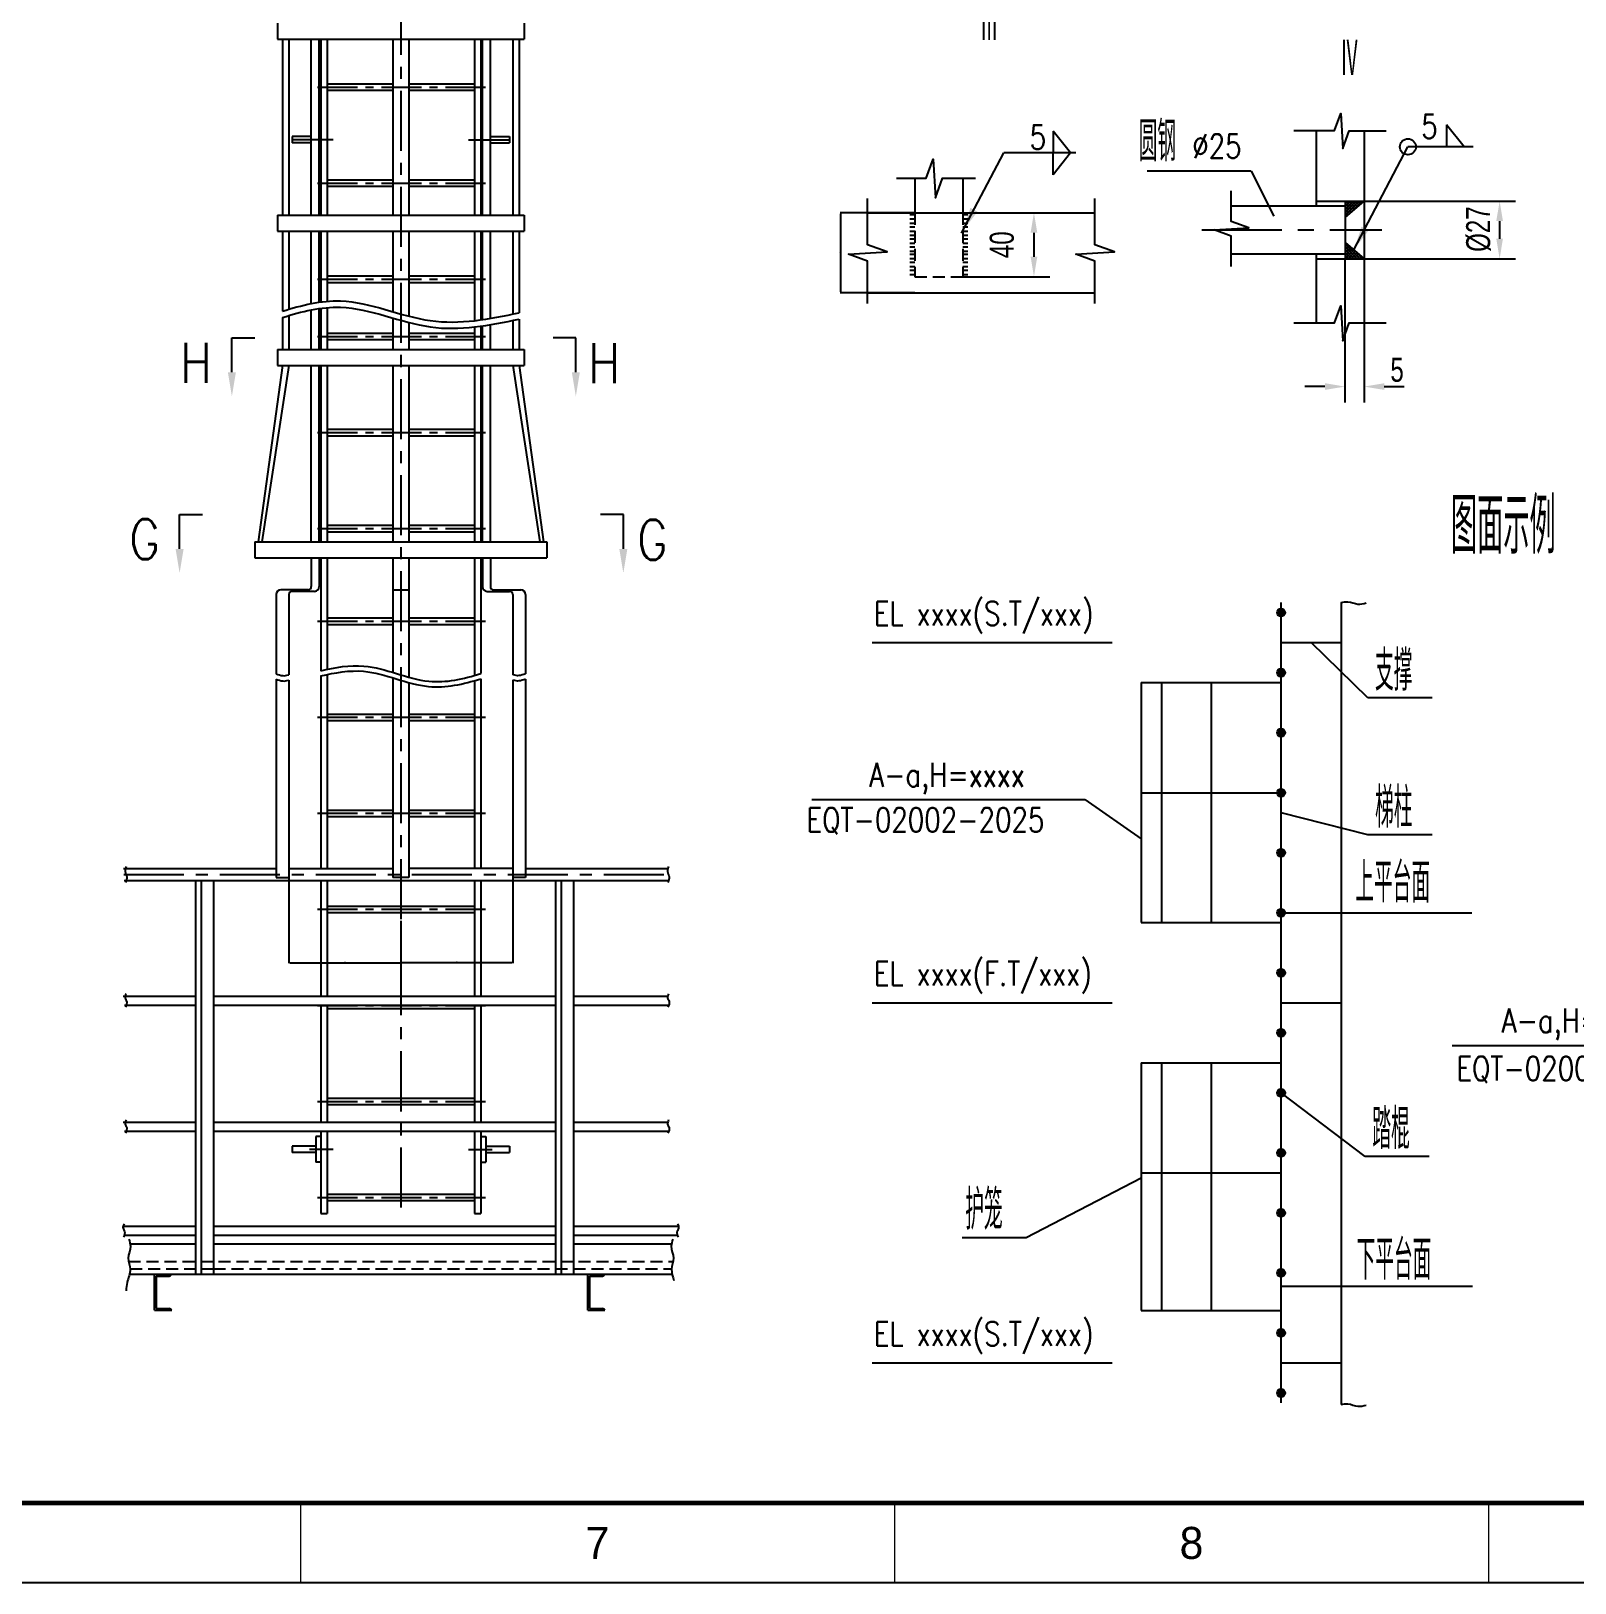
# Model space of a CAD drawing. Extents: x 148 to 221443, y -36682 to 6758.
# Drawn here: x 57411 to 61271, y -12115 to -8237 of the extents above; entities that cross this region are included whole.
import ezdxf
from ezdxf.enums import TextEntityAlignment as Align

# ---------------------------------------------------------------- set-up
doc = ezdxf.new("R2010")
doc.units = 0
doc.header["$LTSCALE"] = 10
doc.header["$MEASUREMENT"] = 0
doc.linetypes.add('CENTERX2', pattern=[4, 2.5, -0.5, 0.5, -0.5])
doc.linetypes.add('HIDDENX2', pattern=[0.75, 0.5, -0.25])
for name, color, linetype in [('2', 4, 'Continuous'), ('CENTER', 1, 'CENTERX2'), ('DIM', 4, 'Continuous'), ('HIDDEN', 7, 'HIDDENX2'), ('MAIN', 6, 'Continuous'), ('RED', 7, 'Continuous'), ('WHITE', 7, 'Continuous'), ('图框', 7, 'Continuous')]:
    doc.layers.add(name, color=color, linetype=linetype)
doc.layers.add('2（细实线）', color=3, linetype='Continuous', lineweight=20)
doc.layers.add('图框层', color=7, linetype='Continuous', lineweight=15)
doc.styles.add('HZ', font='ROMS.SHX', dxfattribs={"width": 0.75, "bigfont": 'GBCBIG.SHX'})
doc.styles.get("Standard").update_dxf_attribs({"font": 'wison_e.shx', "width": 0.75, "bigfont": 'wison_c.shx'})
doc.styles.add('XW', font='ROMANS.shx', dxfattribs={"width": 0.85})
doc.dimstyles.new('DIM1', dxfattribs={"dimscale": 20, "dimtxt": 3, "dimasz": 2.5, "dimexe": 2, "dimexo": 0, "dimgap": 1, "dimtad": 0, "dimdec": 0, "dimzin": 0, "dimdsep": 46, "dimtxsty": 'Standard', "dimcen": 2, "dimclrd": 3, "dimclre": 3, "dimclrt": 3, "dimadec": 0, "dimazin": 0, "dimtfac": 0.666667, "dimtdec": 0, "dimtofl": 0, "dimtmove": 2, "dimatfit": 1, "dimfxl": 2, "dimtvp": 1.333333, "dimtolj": 1, "dimtzin": 0, "dimarcsym": 0})
doc.dimstyles.new('ISO-25', dxfattribs={"dimtxt": 2.5, "dimasz": 2.5, "dimexe": 1.25, "dimexo": 0.625, "dimtad": 1, "dimtxsty": 'Standard', "dimcen": 2.5, "dimadec": 0, "dimazin": 0, "dimtfac": 1, "dimtmove": 0, "dimatfit": 3, "dimfxl": 1, "dimarcsym": 0})

# ---------------------------------------------------------------- blocks, each defined once
blk = doc.blocks.new('*D240')
at = {"layer": 'Defpoints', "color": 0}
for p in [(58056.1, -10351.5), (58335.8, -10459.7), (58335.8, -10564.7)]:
    blk.add_point(p, dxfattribs=at)
at = {"layer": 'WHITE', "color": 0, "linetype": 'Continuous', "lineweight": -2}
for p, q in [((58056.1, -10352.1), (58056.1, -10566)), ((58335.8, -10460.3), (58335.8, -10566)), ((58058.6, -10564.7), (58333.3, -10564.7))]:
    blk.add_line(p, q, dxfattribs=at)
at = {"layer": 'WHITE', "color": 0}
for points in [[(58058.6, -10564.3), (58058.6, -10565.1), (58056.1, -10564.7)], [(58333.3, -10565.1), (58333.3, -10564.3), (58335.8, -10564.7)]]:
    blk.add_solid(points, dxfattribs=at)
at = {"layer": 'WHITE', "color": 0, "insert": (58195.9, -10562.8), "char_height": 2.5, "attachment_point": 5}
blk.add_mtext('350', dxfattribs=at)
blk = doc.blocks.new('*D241')
at = {"layer": 'Defpoints', "color": 0}
for p in [(58615.5, -10351.5), (58335.8, -10459.7), (58335.8, -10564.7)]:
    blk.add_point(p, dxfattribs=at)
at = {"layer": 'WHITE', "color": 0, "linetype": 'Continuous', "lineweight": -2}
for p, q in [((58615.5, -10352.1), (58615.5, -10566)), ((58335.8, -10460.3), (58335.8, -10566)), ((58613, -10564.7), (58338.3, -10564.7))]:
    blk.add_line(p, q, dxfattribs=at)
at = {"layer": 'WHITE', "color": 0}
for points in [[(58338.3, -10564.3), (58338.3, -10565.1), (58335.8, -10564.7)], [(58613, -10565.1), (58613, -10564.3), (58615.5, -10564.7)]]:
    blk.add_solid(points, dxfattribs=at)
at = {"layer": 'WHITE', "color": 0, "insert": (58475.6, -10562.8), "char_height": 2.5, "attachment_point": 5}
blk.add_mtext('350', dxfattribs=at)
blk = doc.blocks.new('*D318')
at = {"layer": 'Defpoints', "color": 0}
for p in [(60744.4, -8661.5), (60744.4, -8805.5), (61082.7, -8805.5)]:
    blk.add_point(p, dxfattribs=at)
at = {"layer": 'DIM', "color": 3, "lineweight": -2}
for p, q in [((60744.4, -8661.5), (61122.7, -8661.5)), ((61082.7, -8711.5), (61082.7, -8755.5)), ((60744.4, -8805.5), (61122.7, -8805.5))]:
    blk.add_line(p, q, dxfattribs=at)
at = {"layer": 'DIM', "color": 3}
for points in [[(61091, -8711.5), (61074.3, -8711.5), (61082.7, -8661.5)], [(61074.3, -8755.5), (61091, -8755.5), (61082.7, -8805.5)]]:
    blk.add_solid(points, dxfattribs=at)
at = {"layer": 'DIM', "color": 3, "insert": (61030.1, -8731.5), "char_height": 60, "attachment_point": 5, "rotation": 90}
blk.add_mtext('\\A1;%%C27', dxfattribs=at)
blk = doc.blocks.new('*D319')
at = {"layer": 'Defpoints', "color": 0}
for p in [(59741.1, -8690.5), (59741.1, -8850.5), (59918.5, -8850.5)]:
    blk.add_point(p, dxfattribs=at)
at = {"layer": 'DIM', "color": 3, "lineweight": -2}
for p, q in [((59741.1, -8690.5), (59958.5, -8690.5)), ((59918.5, -8740.5), (59918.5, -8800.5)), ((59741.1, -8850.5), (59958.5, -8850.5))]:
    blk.add_line(p, q, dxfattribs=at)
at = {"layer": 'DIM', "color": 3}
for points in [[(59926.9, -8740.5), (59910.2, -8740.5), (59918.5, -8690.5)], [(59910.2, -8800.5), (59926.9, -8800.5), (59918.5, -8850.5)]]:
    blk.add_solid(points, dxfattribs=at)
at = {"layer": 'DIM', "color": 3, "insert": (59838.5, -8770.5), "char_height": 60, "attachment_point": 5, "rotation": 90}
blk.add_mtext('\\A1;40', dxfattribs=at)
blk = doc.blocks.new('*D320')
at = {"layer": 'Defpoints', "color": 0}
for p in [(60696.1, -8805.5), (60744.4, -8805.5), (60744.4, -9125)]:
    blk.add_point(p, dxfattribs=at)
at = {"layer": 'DIM', "color": 3, "lineweight": -2}
for p, q in [((60696.1, -8805.5), (60696.1, -9165)), ((60744.4, -8805.5), (60744.4, -9165)), ((60646.1, -9125), (60596.1, -9125)), ((60794.4, -9125), (60844.4, -9125))]:
    blk.add_line(p, q, dxfattribs=at)
at = {"layer": 'DIM', "color": 3}
for points in [[(60646.1, -9133.3), (60646.1, -9116.6), (60696.1, -9125)], [(60794.4, -9116.6), (60794.4, -9133.3), (60744.4, -9125)]]:
    blk.add_solid(points, dxfattribs=at)
at = {"layer": 'DIM', "color": 3, "insert": (60826.3, -9083.4), "char_height": 60, "attachment_point": 5}
blk.add_mtext('\\A1;5', dxfattribs=at)
blk = doc.blocks.new('*D325')
at = {"layer": 'Defpoints', "color": 0}
for p in [(59621.1, -8690.5), (59435, -8890.5), (59621.1, -8890.5)]:
    blk.add_point(p, dxfattribs=at)
at = {"layer": 'WHITE', "color": 0, "linetype": 'Continuous', "lineweight": -2}
for p, q in [((59620.5, -8690.5), (59433.7, -8690.5)), ((59435, -8693), (59435, -8888)), ((59620.5, -8890.5), (59433.7, -8890.5))]:
    blk.add_line(p, q, dxfattribs=at)
at = {"layer": 'WHITE', "color": 0}
for points in [[(59435.4, -8693), (59434.5, -8693), (59435, -8690.5)], [(59434.5, -8888), (59435.4, -8888), (59435, -8890.5)]]:
    blk.add_solid(points, dxfattribs=at)
at = {"layer": 'WHITE', "color": 0, "insert": (59433.1, -8790.5), "char_height": 2.5, "attachment_point": 5, "rotation": 90}
blk.add_mtext('50', dxfattribs=at)
blk = doc.blocks.new('1.5a2')
at = {"layer": '图框层', "ltscale": 10}
for p, q in [((16981.88, 9726.58), (16125.88, 9726.58)), ((16546.38, 9726.58), (16546.38, 9716.58)), ((16620.63, 9726.58), (16620.63, 9716.58)), ((16694.88, 9726.58), (16694.88, 9716.58)), ((16991.88, 9716.58), (16100.88, 9716.58))]:
    blk.add_line(p, q, dxfattribs=at)
at = {"style": 'HZ'}
for s, p in [('7', (16583.5, 9721.58)), ('8', (16657.75, 9721.58))]:
    blk.add_text(s, height=4, dxfattribs=at).set_placement(p, align=Align.MIDDLE)

msp = doc.modelspace()

# ---------------------------------------------------------------- hatches: boundary and pattern name
h = msp.add_hatch(color=3)
h.paths.add_polyline_path([(60536.2785, -9679.8072, 0.414213562), (60526.2785, -9689.8072, 0.414213562), (60536.2785, -9699.8072)])
h.paths.add_polyline_path([(60536.2785, -9679.8072), (60536.2785, -9699.8072, 0.414213562), (60546.2785, -9689.8072, 0.414213562)])
h = msp.add_hatch(color=3)
h.paths.add_polyline_path([(60536.2785, -9829.8072, 0.414213562), (60526.2785, -9839.8072, 0.414213562), (60536.2785, -9849.8072)])
h.paths.add_polyline_path([(60536.2785, -9829.8072), (60536.2785, -9849.8072, 0.414213562), (60546.2785, -9839.8072, 0.414213562)])
h = msp.add_hatch(color=3)
h.paths.add_polyline_path([(60536.2785, -9979.8072, 0.414213562), (60526.2785, -9989.8072, 0.414213562), (60536.2785, -9999.8072)])
h.paths.add_polyline_path([(60536.2785, -9979.8072), (60536.2785, -9999.8072, 0.414213562), (60546.2785, -9989.8072, 0.414213562)])
h = msp.add_hatch(color=3)
h.paths.add_polyline_path([(60536.2785, -10129.8072, 0.414213562), (60526.2785, -10139.8072, 0.414213562), (60536.2785, -10149.8072)])
h.paths.add_polyline_path([(60536.2785, -10129.8072), (60536.2785, -10149.8072, 0.414213562), (60546.2785, -10139.8072, 0.414213562)])
h = msp.add_hatch(color=3)
h.paths.add_polyline_path([(60536.2785, -10279.8072, 0.414213562), (60526.2785, -10289.8072, 0.414213562), (60536.2785, -10299.8072)])
h.paths.add_polyline_path([(60536.2785, -10279.8072), (60536.2785, -10299.8072, 0.414213562), (60546.2785, -10289.8072, 0.414213562)])
h = msp.add_hatch(color=3)
h.paths.add_polyline_path([(60536.2785, -10429.8072, 0.414213562), (60526.2785, -10439.8072, 0.414213562), (60536.2785, -10449.8072)])
h.paths.add_polyline_path([(60536.2785, -10429.8072), (60536.2785, -10449.8072, 0.414213562), (60546.2785, -10439.8072, 0.414213562)])
h = msp.add_hatch(color=3)
h.paths.add_polyline_path([(60536.2785, -10579.8072, 0.414213562), (60526.2785, -10589.8072, 0.414213562), (60536.2785, -10599.8072)])
h.paths.add_polyline_path([(60536.2785, -10579.8072), (60536.2785, -10599.8072, 0.414213562), (60546.2785, -10589.8072, 0.414213562)])
h = msp.add_hatch(color=3)
h.paths.add_polyline_path([(60536.2785, -10729.8072, 0.414213562), (60526.2785, -10739.8072, 0.414213562), (60536.2785, -10749.8072)])
h.paths.add_polyline_path([(60536.2785, -10729.8072), (60536.2785, -10749.8072, 0.414213562), (60546.2785, -10739.8072, 0.414213562)])
h = msp.add_hatch(color=3)
h.paths.add_polyline_path([(60536.2785, -10879.8072, 0.414213562), (60526.2785, -10889.8072, 0.414213562), (60536.2785, -10899.8072)])
h.paths.add_polyline_path([(60536.2785, -10879.8072), (60536.2785, -10899.8072, 0.414213562), (60546.2785, -10889.8072, 0.414213562)])
h = msp.add_hatch(color=3)
h.paths.add_polyline_path([(60536.2785, -11029.8072, 0.414213562), (60526.2785, -11039.8072, 0.414213562), (60536.2785, -11049.8072)])
h.paths.add_polyline_path([(60536.2785, -11029.8072), (60536.2785, -11049.8072, 0.414213562), (60546.2785, -11039.8072, 0.414213562)])
h = msp.add_hatch(color=3)
h.paths.add_polyline_path([(60536.2785, -11179.8072, 0.414213562), (60526.2785, -11189.8072, 0.414213562), (60536.2785, -11199.8072)])
h.paths.add_polyline_path([(60536.2785, -11179.8072), (60536.2785, -11199.8072, 0.414213562), (60546.2785, -11189.8072, 0.414213562)])
h = msp.add_hatch(color=3)
h.paths.add_polyline_path([(60536.2785, -11329.8072, 0.414213562), (60526.2785, -11339.8072, 0.414213562), (60536.2785, -11349.8072)])
h.paths.add_polyline_path([(60536.2785, -11329.8072), (60536.2785, -11349.8072, 0.414213562), (60546.2785, -11339.8072, 0.414213562)])
h = msp.add_hatch(color=3)
h.paths.add_polyline_path([(60536.2785, -11479.8072, 0.414213562), (60526.2785, -11489.8072, 0.414213562), (60536.2785, -11499.8072)])
h.paths.add_polyline_path([(60536.2785, -11479.8072), (60536.2785, -11499.8072, 0.414213562), (60546.2785, -11489.8072, 0.414213562)])
h = msp.add_hatch(color=3)
h.paths.add_polyline_path([(60536.2785, -11629.8072, 0.414213562), (60526.2785, -11639.8072, 0.414213562), (60536.2785, -11649.8072)])
h.paths.add_polyline_path([(60536.2785, -11629.8072), (60536.2785, -11649.8072, 0.414213562), (60546.2785, -11639.8072, 0.414213562)])

# ---------------------------------------------------------------- linework, layer by layer
at = {"linetype": 'Continuous'}
for p, q in [((60010.1067, -8541.1708), (59966.372, -8486.5563)), ((59966.372, -8486.5563), (59966.372, -8541.1708)), ((60993.7304, -8525.8731), (60949.9956, -8471.2587)), ((60949.9956, -8471.2587), (60949.9956, -8525.8731)), ((60993.7304, -8525.8731), (60949.9956, -8525.8731)), ((60010.1067, -8541.1708), (59966.372, -8595.7852)), ((59966.372, -8595.7852), (59966.372, -8541.1708))]:
    msp.add_line(p, q, dxfattribs=at)
at = {"color": 3}
for p, q in [((60718.3772, -8783.3109), (60853.5262, -8525.8731)), ((61016.4015, -8525.8731), (60853.5262, -8525.8731)), ((59737.7705, -8741.5628), (59842.9718, -8541.1708)), ((60023.0252, -8541.1708), (59842.9718, -8541.1708)), ((60461.5701, -8586.2868), (60201.3021, -8586.2868)), ((60461.5701, -8586.2868), (60518.3594, -8699.0869)), ((60696.4315, -8702.2992), (60744.4315, -8661.4719)), ((60696.4315, -8667.6732), (60702.6329, -8661.4719)), ((60696.4315, -8674.9463), (60709.906, -8661.4719)), ((60696.4315, -8682.2194), (60717.1791, -8661.4719)), ((60696.4315, -8689.4925), (60724.4522, -8661.4719)), ((60696.4315, -8696.7656), (60731.7253, -8661.4719)), ((60715.5957, -8685.9988), (60696.4315, -8666.8346)), ((60711.6655, -8689.3417), (60696.4315, -8674.1077)), ((60707.7353, -8692.6846), (60696.4315, -8681.3808)), ((60719.5259, -8682.6559), (60698.3419, -8661.4719)), ((60723.4561, -8679.313), (60705.615, -8661.4719)), ((60708.0725, -8692.3978), (60738.9984, -8661.4719)), ((60727.3863, -8675.9701), (60712.8881, -8661.4719)), ((60731.3165, -8672.6272), (60720.1612, -8661.4719)), ((60735.2467, -8669.2843), (60727.4343, -8661.4719)), ((60739.1769, -8665.9414), (60734.7074, -8661.4719)), ((60743.1071, -8662.5985), (60741.9805, -8661.4719)), ((60703.8051, -8696.0275), (60696.4315, -8688.6539)), ((60699.8749, -8699.3704), (60696.4315, -8695.927)), ((60696.4315, -8764.6446), (60744.4315, -8805.4719)), ((60696.4315, -8768.891), (60698.7262, -8766.5964)), ((60733.851, -8805.4719), (60696.4315, -8768.0524)), ((60696.4315, -8776.1641), (60702.6564, -8769.9393)), ((60696.4315, -8783.4372), (60706.5866, -8773.2822)), ((60726.5779, -8805.4719), (60696.4315, -8775.3255)), ((60696.4315, -8790.7103), (60710.5168, -8776.6251)), ((60696.4315, -8797.9834), (60714.447, -8779.968)), ((60719.3048, -8805.4719), (60696.4315, -8782.5986)), ((60696.4315, -8805.2565), (60718.3772, -8783.3109)), ((60712.0317, -8805.4719), (60696.4315, -8789.8717)), ((60704.7586, -8805.4719), (60696.4315, -8797.1448)), ((60703.4893, -8805.4719), (60722.3074, -8786.6538)), ((60710.7624, -8805.4719), (60726.2376, -8789.9967)), ((60718.0355, -8805.4719), (60730.1678, -8793.3396)), ((60741.1241, -8805.4719), (60722.298, -8786.6458)), ((60725.3086, -8805.4719), (60734.098, -8796.6825)), ((60732.5817, -8805.4719), (60738.0282, -8800.0254)), ((60697.4855, -8805.4719), (60696.4315, -8804.4179)), ((60739.8548, -8805.4719), (60741.9584, -8803.3683)), ((57913.4063, -9089.3758), (57913.4063, -9003.5215)), ((58773.3497, -9089.3758), (58773.3497, -9003.5215)), ((57782.7593, -9530.4862), (57782.7593, -9444.6319)), ((58892.0331, -9530.4862), (58892.0331, -9444.6319)), ((60686.2785, -9664.5304), (60686.2785, -11668.8759)), ((59513.9153, -9764.8072), (60113.7171, -9764.8072)), ((60753.2049, -9903.0799), (60611.2785, -9764.8072)), ((60913.6993, -9903.0799), (60753.2049, -9903.0799)), ((59363.1978, -10157.1391), (60045.7444, -10157.1391)), ((60045.7444, -10157.1391), (60186.2785, -10254.7451)), ((60753.2049, -10245.3774), (60536.2785, -10189.9141)), ((60913.6993, -10245.3774), (60753.2049, -10245.3774)), ((60536.2785, -10439.8072), (61013.3771, -10439.8072)), ((59513.9153, -10664.8072), (60113.7171, -10664.8072)), ((60964.0453, -10771.2873), (61646.5918, -10771.2873)), ((60746.4433, -11048.4787), (60536.2785, -10889.8072)), ((60906.9377, -11048.4787), (60746.4433, -11048.4787)), ((59899.348, -11251.2756), (60186.2785, -11102.3072)), ((59738.9543, -11251.2756), (59899.348, -11251.2756)), ((60536.2785, -11372.4803), (61014.7091, -11372.4803)), ((59513.9153, -11564.8072), (60113.7171, -11564.8072))]:
    msp.add_line(p, q, dxfattribs=at)
at = {"color": 7}
for p, q in [((57913.4063, -9003.5215), (57970.5307, -9003.5215)), ((58773.3497, -9003.5215), (58716.2253, -9003.5215)), ((57782.7593, -9444.6319), (57839.8837, -9444.6319)), ((58892.0331, -9444.6319), (58834.9087, -9444.6319))]:
    msp.add_line(p, q, dxfattribs=at)
at = {"const_width": 12}
msp.add_lwpolyline([(66794.7995, -11914.5096), (66794.7995, -3914.5096), (49674.7995, -3914.5096), (49674.7995, -11914.5096), (66794.7995, -11914.5096)], dxfattribs=at)
at = {"color": 3}
for centre, radius in [((60853.5262, -8525.8731), 20), ((60536.2785, -9689.8072), 10), ((60536.2785, -9839.8072), 10), ((60536.2785, -9989.8072), 10), ((60536.2785, -10139.8072), 10), ((60536.2785, -10289.8072), 10), ((60536.2785, -10439.8072), 10), ((60536.2785, -10589.8072), 10), ((60536.2785, -10739.8072), 10), ((60536.2785, -10889.8072), 10), ((60536.2785, -11039.8072), 10), ((60536.2785, -11189.8072), 10), ((60536.2785, -11339.8072), 10), ((60536.2785, -11489.8072), 10), ((60536.2785, -11639.8072), 10)]:
    msp.add_circle(centre, radius, dxfattribs=at)
for points, knots in [([(58039.7814, -8936.4539), (58088.2722, -8921.6747), (58211.9297, -8890.2567), (58406.3933, -8984.4133), (58557.2662, -8956.8575), (58631.7814, -8940.4794)], [39.971434106, 39.971434106, 39.971434106, 39.971434106, 225.090956529, 512.442106778, 791.959917425, 791.959917425, 791.959917425, 791.959917425]), ([(58039.7814, -8952.1874), (58088.2722, -8937.4083), (58211.9297, -8905.9902), (58406.3933, -9000.1468), (58557.2662, -8972.5911), (58631.7814, -8956.213)], [39.971434106, 39.971434106, 39.971434106, 39.971434106, 225.090956529, 512.442106778, 791.959917425, 791.959917425, 791.959917425, 791.959917425]), ([(60686.2785, -9664.5304), (60691.9214, -9663.1926), (60706.1543, -9660.6164), (60726.6793, -9671.1976), (60741.9765, -9667.7526), (60748.7785, -9665.6176)], [36.115468509, 36.115468509, 36.115468509, 36.115468509, 172.312967195, 380.408574628, 546.43088734, 546.43088734, 546.43088734, 546.43088734]), ([(58024.1023, -9843.12), (58029.7931, -9844.1596), (58039.2025, -9848.5143), (58048.7389, -9847.1785), (58056.1023, -9845.2701)], [198.537342306, 198.537342306, 198.537342306, 198.537342306, 380.408574628, 502.801033714, 502.801033714, 502.801033714, 502.801033714]), ([(58135.7814, -9835.1633), (58171.8964, -9826.6016), (58262.9867, -9810.1137), (58394.347, -9877.8336), (58492.2489, -9855.7856), (58535.7814, -9842.1217)], [36.115468509, 36.115468509, 36.115468509, 36.115468509, 172.312967195, 380.408574628, 546.43088734, 546.43088734, 546.43088734, 546.43088734]), ([(58135.7814, -9848.1265), (58171.6519, -9839.6502), (58262.4928, -9823.3716), (58393.8558, -9891.0928), (58492.0046, -9868.8118), (58535.7814, -9855.0282)], [37.033337762, 37.033337762, 37.033337762, 37.033337762, 172.312967195, 380.408574628, 547.359083012, 547.359083012, 547.359083012, 547.359083012]), ([(58647.4606, -9843.12), (58641.7698, -9844.1596), (58632.3604, -9848.5143), (58622.8239, -9847.1785), (58615.4606, -9845.2701)], [198.537342306, 198.537342306, 198.537342306, 198.537342306, 380.408574628, 502.801033714, 502.801033714, 502.801033714, 502.801033714]), ([(58024.1023, -9856.4648), (58029.7619, -9857.5154), (58039.1716, -9861.8519), (58048.7083, -9860.498), (58056.1023, -9858.5751)], [199.511884579, 199.511884579, 199.511884579, 199.511884579, 380.408574628, 503.771456734, 503.771456734, 503.771456734, 503.771456734]), ([(58647.4606, -9856.4648), (58641.801, -9857.5154), (58632.3913, -9861.8519), (58622.8546, -9860.498), (58615.4606, -9858.5751)], [199.511884579, 199.511884579, 199.511884579, 199.511884579, 380.408574628, 503.771456734, 503.771456734, 503.771456734, 503.771456734]), ([(60686.2785, -11668.8759), (60691.9214, -11667.5381), (60706.1543, -11664.9619), (60726.6793, -11675.5431), (60741.9765, -11672.0981), (60748.7785, -11669.9631)], [36.115468509, 36.115468509, 36.115468509, 36.115468509, 172.312967195, 380.408574628, 546.43088734, 546.43088734, 546.43088734, 546.43088734])]:
    msp.add_open_spline(points, degree=3, knots=knots, dxfattribs=at)
for points in [[(57649.138, -10323.8591), (57646.4798, -10336.3092), (57650.4672, -10350.231), (57647.4766, -10364.5094)], [(59005.1869, -10323.8591), (59002.5286, -10336.3092), (59006.516, -10350.231), (59003.5254, -10364.5094)], [(57649.138, -10642.4789), (57646.4798, -10653.1047), (57650.4672, -10661.406), (57647.4766, -10675.6844)], [(59005.1869, -10642.4789), (59002.5286, -10653.1047), (59006.516, -10661.406), (59003.5254, -10675.6844)], [(57649.138, -10957.4789), (57646.4798, -10968.1047), (57650.4672, -10976.406), (57647.4766, -10990.6844)], [(59005.1869, -10957.4789), (59002.5286, -10968.1047), (59006.516, -10976.406), (59003.5254, -10990.6844)], [(57644.0464, -11217.4183), (57641.3882, -11228.0441), (57645.3755, -11236.3454), (57642.385, -11250.6238)], [(59027.5165, -11217.4183), (59030.1747, -11228.0441), (59026.1873, -11236.3454), (59029.1779, -11250.6238)]]:
    msp.add_spline(points, degree=3)
for points, knots in [([(57655.8374, -11255.5582), (57657.6384, -11261.3359), (57663.1396, -11276.9099), (57649.6349, -11302.0076), (57663.5446, -11332.4522), (57651.3282, -11359.2026), (57649.2028, -11377.266), (57649.0426, -11384.1877)], [40.419893675, 40.419893675, 40.419893675, 40.419893675, 60.228765751, 94.17342106, 125.000152447, 162.757152369, 186.041500249, 186.041500249, 186.041500249, 186.041500249]), ([(59015.7255, -11255.5582), (59013.9244, -11261.3359), (59008.4232, -11276.9099), (59021.928, -11302.0076), (59008.6986, -11330.9631), (59015.9031, -11349.4999), (59018.6767, -11359.1078)], [40.419893675, 40.419893675, 40.419893675, 40.419893675, 60.228765751, 94.17342106, 125.000152447, 157.742184787, 157.742184787, 157.742184787, 157.742184787])]:
    msp.add_open_spline(points, degree=3, knots=knots)
for points in [[(59777.2959, -8687.7868), (59759.5878, -8678.4905), (59740.5527, -8736.263)], [(60755.1204, -8734.8347), (60737.4122, -8725.5383), (60718.3772, -8783.3109)], [(57923.4063, -9089.3758), (57903.4063, -9089.3758), (57913.4063, -9149.3758)], [(58763.3497, -9089.3758), (58783.3497, -9089.3758), (58773.3497, -9149.3758)], [(57792.7593, -9530.4862), (57772.7593, -9530.4862), (57782.7593, -9590.4862)], [(58882.0331, -9530.4862), (58902.0331, -9530.4862), (58892.0331, -9590.4862)]]:
    msp.add_solid(points, dxfattribs=at)
at = {"layer": 'CENTER', "ltscale": 6}
for p, q in [((58335.7814, -4306.0635), (58335.7814, -11198.6973)), ((57643.6829, -10344.2147), (59004.8233, -10344.2147))]:
    msp.add_line(p, q, dxfattribs=at)
at = {"layer": 'CENTER', "ltscale": 4}
for p, q in [((58127.6189, -8376.3892), (58548.3784, -8376.3892)), ((58166.3134, -8508.1648), (58058.7629, -8508.1759)), ((58505.2495, -8508.1648), (58612.8859, -8508.1648)), ((58127.6189, -8616.3892), (58548.3784, -8616.3892)), ((58127.6189, -8856.3892), (58548.3784, -8856.3892)), ((58127.6189, -8999.6528), (58548.3784, -8999.6528)), ((58127.6189, -9239.6528), (58548.3784, -9239.6528)), ((58127.6189, -9479.6528), (58548.3784, -9479.6528)), ((58127.6189, -9711.188), (58548.3784, -9711.188)), ((58127.6189, -9951.188), (58548.3784, -9951.188)), ((58127.6189, -10191.188), (58548.3784, -10191.188)), ((58127.6189, -10431.188), (58548.3784, -10431.188)), ((58127.6189, -10671.188), (58548.3784, -10671.188)), ((58127.6189, -10911.188), (58548.3784, -10911.188)), ((58166.3134, -11031.1863), (58107.4684, -11031.1863)), ((58505.2495, -11031.1863), (58564.0944, -11031.1863)), ((58127.6189, -11151.188), (58548.3784, -11151.188))]:
    msp.add_line(p, q, dxfattribs=at)
at = {"layer": 'CENTER', "ltscale": 8}
msp.add_line((60337.9203, -8733.4719), (60787.9548, -8733.4719), dxfattribs=at)
at = {"layer": 'DIM'}
for p, q in [((59608.0838, -8716.4393), (59621.1119, -8716.4393)), ((59608.643, -8695.1994), (59621.1119, -8695.1994)), ((59608.643, -8705.8193), (59621.1119, -8705.8193)), ((59740.5527, -8716.4393), (59753.5808, -8716.4393)), ((59741.1119, -8695.1994), (59753.5808, -8695.1994)), ((59741.1119, -8705.8193), (59753.5808, -8705.8193)), ((59608.0838, -8736.263), (59621.1119, -8736.263)), ((59608.0838, -8746.8829), (59621.1119, -8746.8829)), ((59608.643, -8725.6431), (59621.1119, -8725.6431)), ((59608.643, -8756.0868), (59621.1119, -8756.0868)), ((59740.5527, -8736.263), (59753.5808, -8736.263)), ((59740.5527, -8746.8829), (59753.5808, -8746.8829)), ((59741.1119, -8725.6431), (59753.5808, -8725.6431)), ((59741.1119, -8756.0868), (59753.5808, -8756.0868)), ((59608.0838, -8766.7067), (59621.1119, -8766.7067)), ((59608.0838, -8786.5305), (59621.1119, -8786.5305)), ((59608.0838, -8794.4037), (59621.1119, -8794.4037)), ((59608.643, -8775.9105), (59621.1119, -8775.9105)), ((59740.5527, -8766.7067), (59753.5808, -8766.7067)), ((59740.5527, -8786.5305), (59753.5808, -8786.5305)), ((59740.5527, -8794.4037), (59753.5808, -8794.4037)), ((59741.1119, -8775.9105), (59753.5808, -8775.9105)), ((59608.0838, -8814.2274), (59621.1119, -8814.2274)), ((59608.0838, -8834.0512), (59621.1119, -8834.0512)), ((59608.643, -8805.0236), (59621.1119, -8805.0236)), ((59608.643, -8824.8474), (59621.1119, -8824.8474)), ((59740.5527, -8814.2274), (59753.5808, -8814.2274)), ((59740.5527, -8834.0512), (59753.5808, -8834.0512)), ((59741.1119, -8805.0236), (59753.5808, -8805.0236)), ((59741.1119, -8824.8474), (59753.5808, -8824.8474)), ((59608.0838, -8844.6711), (59621.1119, -8844.6711)), ((59740.5527, -8844.6711), (59753.5808, -8844.6711))]:
    msp.add_line(p, q, dxfattribs=at)
at = {"layer": 'DIM', "color": 1, "linetype": 'Continuous'}
msp.add_line((58315.7814, -9632.7166), (58355.7814, -9632.7166), dxfattribs=at)
at = {"layer": 'HIDDEN', "color": 2, "linetype": 'HIDDENX2', "ltscale": 6}
for p, q in [((59621.1119, -8690.4671), (59621.1119, -8850.4671)), ((59741.1119, -8690.4671), (59741.1119, -8850.4671)), ((59621.1119, -8850.4671), (59741.1119, -8850.4671)), ((57655.2108, -11311.188), (59016.352, -11311.188)), ((57658.7677, -11329.7147), (57867.0907, -11329.7147)), ((57867.0907, -11329.7147), (59012.7165, -11329.7147))]:
    msp.add_line(p, q, dxfattribs=at)
at = {"layer": 'MAIN', "linetype": 'Continuous'}
for points in [[(60568.5688, -8485.4214), (60670.0622, -8485.4214), (60685.8637, -8442.8688), (60690.6043, -8529.7331), (60706.4058, -8485.5112), (60798.6291, -8485.5112)], [(59575.2368, -8603.7764), (59649.2655, -8603.7764), (59666.8227, -8556.4957), (59672.09, -8653.0116), (59689.6472, -8603.8761), (59772.0417, -8603.8761)], [(60411.2037, -8824.9412), (60411.2037, -8748.7681), (60368.6511, -8732.9666), (60455.5154, -8728.2261), (60411.2935, -8712.4245), (60411.2935, -8635.5852)], [(59502.1048, -8917.5787), (59502.1048, -8811.4165), (59454.8241, -8793.8592), (59551.34, -8788.592), (59502.2045, -8771.0347), (59502.2045, -8655.3059)], [(60070.4413, -8917.5787), (60070.4413, -8811.4165), (60023.1607, -8793.8592), (60119.6765, -8788.592), (60070.541, -8771.0347), (60070.541, -8655.3059)], [(60568.5688, -8965.97), (60670.0622, -8965.97), (60685.8637, -8923.4174), (60690.6043, -9010.2817), (60706.4058, -8966.0598), (60798.6291, -8966.0598)]]:
    msp.add_lwpolyline(points, dxfattribs=at)
at = {"layer": 'RED'}
for p, q in [((58027.7814, -8216.5465), (58027.7814, -8256.5465)), ((58643.7814, -8216.5465), (58643.7814, -8256.5465)), ((58027.7814, -8256.5465), (58643.7814, -8256.5465)), ((58039.7814, -8256.5465), (58039.7814, -8696.5465)), ((58055.7814, -8256.5465), (58055.7814, -8696.5465)), ((58111.9791, -8696.5465), (58111.9791, -8256.5465)), ((58131.9241, -8696.5465), (58131.9241, -8256.5465)), ((58135.7814, -8256.5465), (58135.7814, -8696.5465)), ((58151.7814, -8256.5465), (58151.7814, -8696.5465)), ((58315.7814, -8256.5465), (58315.7814, -8696.5465)), ((58355.7814, -8256.5465), (58355.7814, -8696.5465)), ((58519.7814, -8256.5465), (58519.7814, -8696.5465)), ((58535.7814, -8256.5465), (58535.7814, -8696.5465)), ((58539.6388, -8696.5465), (58539.6388, -8256.5465)), ((58559.5838, -8696.5465), (58559.5838, -8256.5465)), ((58615.7814, -8256.5465), (58615.7814, -8696.5465)), ((58631.7814, -8256.5465), (58631.7814, -8696.5465)), ((58151.7814, -8368.5465), (58315.7814, -8368.5465)), ((58355.7814, -8368.5465), (58519.7814, -8368.5465)), ((58151.7814, -8384.5465), (58315.7814, -8384.5465)), ((58355.7814, -8384.5465), (58519.7814, -8384.5465)), ((58135.7814, -8476.1665), (58131.9241, -8476.1665)), ((58535.7814, -8476.1665), (58539.6388, -8476.1665)), ((60624.4315, -8485.4214), (60624.4315, -8673.4719)), ((60744.4315, -8485.5112), (60744.4315, -8805.4719)), ((58063.7814, -8500.1601), (58063.7814, -8516.1917)), ((58111.9791, -8500.1653), (58063.7814, -8500.1601)), ((58111.9791, -8516.1917), (58063.7814, -8516.1917)), ((58559.5838, -8500.1653), (58607.7814, -8500.1601)), ((58559.5838, -8516.1917), (58607.7814, -8516.1917)), ((58607.7814, -8500.1601), (58607.7814, -8516.1917)), ((58135.7814, -8540.1665), (58131.9241, -8540.1665)), ((58535.7814, -8540.1665), (58539.6388, -8540.1665)), ((58151.7814, -8608.5465), (58315.7814, -8608.5465)), ((58355.7814, -8608.5465), (58519.7814, -8608.5465)), ((59621.1119, -8603.7764), (59621.1119, -8690.4671)), ((59741.1119, -8603.8761), (59741.1119, -8690.4671)), ((58151.7814, -8624.5465), (58315.7814, -8624.5465)), ((58355.7814, -8624.5465), (58519.7814, -8624.5465)), ((60411.2935, -8673.4719), (60696.4315, -8673.4719)), ((60624.4315, -8661.4719), (60744.4315, -8661.4719)), ((60696.4315, -8661.4719), (60696.4315, -8805.4719)), ((58027.7814, -8696.5465), (58643.7814, -8696.5465)), ((58027.7814, -8696.5465), (58027.7814, -8736.5465)), ((58643.7814, -8696.5465), (58643.7814, -8736.5465)), ((59502.2045, -8690.4671), (60070.541, -8690.4671)), ((58027.7814, -8736.5465), (58643.7814, -8736.5465)), ((58039.7814, -8736.5465), (58039.7814, -8936.4539)), ((58055.7814, -8736.5465), (58055.7814, -8931.6817)), ((58111.9791, -8917.6615), (58111.9791, -8736.5465)), ((58131.9241, -8914.2343), (58131.9241, -8736.5465)), ((58135.7814, -8736.5465), (58135.7814, -8913.6928)), ((58151.7814, -8736.5465), (58151.7814, -8911.9144)), ((58315.7814, -8736.5465), (58315.7814, -8937.8379)), ((58355.7814, -8736.5465), (58355.7814, -8948.9386)), ((58519.7814, -8736.5465), (58519.7814, -8960.3561)), ((58535.7814, -8736.5465), (58535.7814, -8958.3784)), ((58539.6388, -8957.8451), (58539.6388, -8736.5465)), ((58559.5838, -8954.7733), (58559.5838, -8736.5465)), ((58615.7814, -8736.5465), (58615.7814, -8943.946)), ((58631.7814, -8736.5465), (58631.7814, -8940.4794)), ((60411.2037, -8793.4719), (60696.4315, -8793.4719)), ((60624.4315, -8793.4719), (60624.4315, -8965.97)), ((60624.4315, -8805.4719), (60744.4315, -8805.4719)), ((60744.4315, -8805.4719), (60744.4315, -8966.0598)), ((58151.7814, -8848.5465), (58315.7814, -8848.5465)), ((58151.7814, -8864.5465), (58315.7814, -8864.5465)), ((58355.7814, -8848.5465), (58474.2813, -8848.5465)), ((58355.7814, -8848.5465), (58519.7814, -8848.5465)), ((58355.7814, -8864.5465), (58474.2813, -8864.5465)), ((58355.7814, -8864.5465), (58519.7814, -8864.5465)), ((59502.1048, -8890.4671), (60070.4413, -8890.4671)), ((58039.7814, -8952.1874), (58039.7814, -9032.7166)), ((58055.7814, -8947.4152), (58055.7814, -9032.7166)), ((58111.9791, -9032.7166), (58111.9791, -8933.395)), ((58131.9241, -9032.7166), (58131.9241, -8929.9679)), ((58135.7814, -8929.4264), (58135.7814, -9032.7166)), ((58151.7814, -8927.6479), (58151.7814, -9032.7166)), ((58315.7814, -8953.5715), (58315.7814, -9032.7166)), ((58631.7814, -8956.213), (58631.7814, -9032.7166)), ((58151.7814, -8991.6528), (58315.7814, -8991.6528)), ((58355.7814, -8964.6721), (58355.7814, -9032.7166)), ((58355.7814, -8991.6528), (58519.7814, -8991.6528)), ((58519.7814, -8976.0896), (58519.7814, -9032.7166)), ((58535.7814, -8974.112), (58535.7814, -9032.7166)), ((58539.6388, -9032.7166), (58539.6388, -8973.5786)), ((58559.5838, -9032.7166), (58559.5838, -8970.5069)), ((58615.7814, -8959.6795), (58615.7814, -9032.7166)), ((58027.7814, -9032.7166), (58643.7814, -9032.7166)), ((58027.7814, -9032.7166), (58027.7814, -9072.7166)), ((58151.7814, -9007.6528), (58315.7814, -9007.6528)), ((58355.7814, -9007.6528), (58519.7814, -9007.6528)), ((58643.7814, -9032.7166), (58643.7814, -9072.7166)), ((58039.7814, -9072.7166), (57978.8226, -9512.7166)), ((58055.7814, -9072.7166), (57988.3186, -9512.7166)), ((58027.7814, -9072.7166), (58643.7814, -9072.7166)), ((58111.9791, -9512.7166), (58111.9791, -9072.7166)), ((58131.9241, -9512.7166), (58131.9241, -9072.7166)), ((58135.7814, -9072.7166), (58135.7814, -9512.7166)), ((58151.7814, -9072.7166), (58151.7814, -9512.7166)), ((58315.7814, -9072.7166), (58315.7814, -9512.7166)), ((58355.7814, -9072.7166), (58355.7814, -9512.7166)), ((58519.7814, -9072.7166), (58519.7814, -9512.7166)), ((58535.7814, -9072.7166), (58535.7814, -9512.7166)), ((58539.6388, -9512.7166), (58539.6388, -9072.7166)), ((58559.5838, -9512.7166), (58559.5838, -9072.7166)), ((58615.7814, -9072.7166), (58683.2443, -9512.7166)), ((58631.7814, -9072.7166), (58692.7403, -9512.7166)), ((58151.7814, -9231.6528), (58315.7814, -9231.6528)), ((58151.7814, -9247.6528), (58315.7814, -9247.6528)), ((58355.7814, -9231.6528), (58519.7814, -9231.6528)), ((58355.7814, -9247.6528), (58519.7814, -9247.6528)), ((58151.7814, -9471.6528), (58315.7814, -9471.6528)), ((58151.7814, -9487.6528), (58315.7814, -9487.6528)), ((58355.7814, -9471.6528), (58519.7814, -9471.6528)), ((58355.7814, -9487.6528), (58519.7814, -9487.6528)), ((57970.9814, -9512.7166), (58700.5814, -9512.7166)), ((57970.9814, -9512.7166), (57970.9814, -9552.7166)), ((58700.5814, -9512.7166), (58700.5814, -9552.7166)), ((57970.9814, -9552.7166), (58700.5814, -9552.7166)), ((58111.9791, -9552.7166), (58111.9791, -9624.7166)), ((58131.9241, -9552.7166), (58131.9241, -9624.7166)), ((58135.7814, -9552.7166), (58135.7814, -9835.1633)), ((58151.7814, -9552.7166), (58151.7814, -9831.5271)), ((58315.7814, -9552.7166), (58315.7814, -9839.3372)), ((58355.7814, -9552.7166), (58355.7814, -9851.2035)), ((58519.7814, -9552.7166), (58519.7814, -9846.9514)), ((58535.7814, -9552.7166), (58535.7814, -9842.1217)), ((58539.6388, -9552.7166), (58539.6388, -9624.7166)), ((58559.5838, -9552.7166), (58559.5838, -9624.7166)), ((58024.1023, -9644.7166), (58024.1023, -9843.12)), ((58103.9791, -9632.7166), (58036.1023, -9632.7166)), ((58056.1023, -9644.7166), (58056.1023, -9845.2701)), ((58119.9241, -9636.7166), (58064.1023, -9636.7166)), ((58551.6388, -9636.7166), (58607.4606, -9636.7166)), ((58567.5838, -9632.7166), (58635.4606, -9632.7166)), ((58615.4606, -9644.7166), (58615.4606, -9845.2701)), ((58647.4606, -9644.7166), (58647.4606, -9843.12)), ((60536.2785, -9839.8072), (60536.2785, -9664.8072)), ((58151.7814, -9703.188), (58315.7814, -9703.188)), ((58151.7814, -9719.188), (58315.7814, -9719.188)), ((58355.7814, -9703.188), (58519.7814, -9703.188)), ((58355.7814, -9719.188), (58519.7814, -9719.188)), ((60536.2785, -9764.8072), (60686.2785, -9764.8072)), ((58135.7814, -9848.1265), (58135.7814, -10329.1397)), ((58151.7814, -9844.5059), (58151.7814, -10329.1397)), ((60536.2785, -11664.8072), (60536.2785, -9839.8072)), ((58024.1023, -9856.4648), (58024.1023, -10351.4582)), ((58056.1023, -9858.5751), (58056.1023, -10351.4582)), ((58315.7814, -9852.693), (58315.7814, -10351.4582)), ((58355.7814, -9864.5401), (58355.7814, -10351.4582)), ((58519.7814, -9859.8762), (58519.7814, -10329.1397)), ((58535.7814, -9855.0282), (58535.7814, -10329.1397)), ((58615.4606, -9858.5751), (58615.4606, -10351.4582)), ((58647.4606, -9856.4648), (58647.4606, -10351.4582)), ((60186.2785, -9864.8072), (60536.2785, -9864.8072)), ((60186.2785, -9864.8072), (60186.2785, -10464.5425)), ((60237.7785, -9864.8072), (60237.7785, -10464.5425)), ((60361.2785, -9864.8072), (60361.2785, -10464.5425)), ((58151.7814, -9943.188), (58315.7814, -9943.188)), ((58151.7814, -9959.188), (58315.7814, -9959.188)), ((58355.7814, -9943.188), (58519.7814, -9943.188)), ((58355.7814, -9959.188), (58519.7814, -9959.188)), ((60186.2785, -10139.8072), (60536.2785, -10139.8072)), ((58151.7814, -10183.188), (58315.7814, -10183.188)), ((58355.7814, -10183.188), (58519.7814, -10183.188)), ((58151.7814, -10199.188), (58315.7814, -10199.188)), ((58355.7814, -10199.188), (58519.7814, -10199.188)), ((57642.2557, -10329.1397), (58024.1023, -10329.1397)), ((58024.1023, -10351.4582), (58056.1023, -10351.4582)), ((58056.1023, -10329.1397), (58315.7814, -10329.1397)), ((58615.4606, -10329.1397), (58355.7814, -10329.1397)), ((58647.4606, -10351.4582), (58615.4606, -10351.4582)), ((58647.4606, -10329.1397), (59003.3962, -10329.1397)), ((57644.2262, -10359.2897), (59005.3667, -10359.2897)), ((57822.0907, -10359.2897), (57822.0907, -11343.2147)), ((57836.7859, -10359.2897), (57836.7859, -11343.2147)), ((57867.0907, -10359.2897), (57867.0907, -11343.2147)), ((58135.7814, -10359.2897), (58135.7814, -10647.9647)), ((58151.7814, -10359.2897), (58151.7814, -10647.9647)), ((58519.7814, -10359.2897), (58519.7814, -10647.9647)), ((58535.7814, -10359.2897), (58535.7814, -10647.9647)), ((58722.0907, -10359.2897), (58722.0907, -11343.2147)), ((58736.7859, -10359.2897), (58736.7859, -11343.2147)), ((58767.0907, -10359.2897), (58767.0907, -11343.2147)), ((58151.7814, -10423.188), (58519.7814, -10423.188)), ((58151.7814, -10439.188), (58519.7814, -10439.188)), ((60186.2785, -10464.5425), (60536.2785, -10464.5425)), ((57641.7616, -10647.9647), (57822.0907, -10647.9647)), ((57867.0907, -10647.9647), (58722.0907, -10647.9647)), ((58767.0907, -10647.9647), (59002.9021, -10647.9647)), ((57644.6024, -10670.4647), (57822.0907, -10670.4647)), ((57867.0907, -10670.4647), (58722.0907, -10670.4647)), ((58135.7814, -10670.4647), (58135.7814, -10962.9647)), ((58151.7814, -10670.4647), (58151.7814, -10962.9647)), ((58151.7814, -10679.188), (58519.7814, -10679.188)), ((58519.7814, -10670.4647), (58519.7814, -10962.9647)), ((58535.7814, -10670.4647), (58535.7814, -10962.9647)), ((58767.0907, -10670.4647), (59005.7428, -10670.4647)), ((60536.2785, -10664.8072), (60686.2785, -10664.8072)), ((60186.2785, -10814.8072), (60186.2785, -11433.2745)), ((60186.2785, -10814.8072), (60536.2785, -10814.8072)), ((60237.7785, -10814.8072), (60237.7785, -11433.2745)), ((60361.2785, -10814.8072), (60361.2785, -11433.2745)), ((58151.7814, -10903.188), (58519.7814, -10903.188)), ((58151.7814, -10919.188), (58519.7814, -10919.188)), ((57641.7616, -10962.9647), (57822.0907, -10962.9647)), ((57867.0907, -10962.9647), (58722.0907, -10962.9647)), ((58767.0907, -10962.9647), (59002.9021, -10962.9647)), ((57644.6024, -10985.4647), (57822.0907, -10985.4647)), ((57867.0907, -10985.4647), (58722.0907, -10985.4647)), ((58123.4644, -10999.188), (58123.4644, -11063.188)), ((58135.7814, -10999.188), (58123.4644, -10999.188)), ((58135.7814, -10985.4647), (58135.7814, -11191.188)), ((58151.7814, -10985.4647), (58151.7814, -11191.188)), ((58519.7814, -10985.4647), (58519.7814, -11191.188)), ((58535.7814, -10985.4647), (58535.7814, -11191.188)), ((58535.7814, -10999.188), (58548.0985, -10999.188)), ((58548.0985, -10999.188), (58548.0985, -11063.188)), ((58767.0907, -10985.4647), (59005.7428, -10985.4647)), ((58063.7814, -11023.1815), (58063.7814, -11039.2131)), ((58123.4644, -11023.188), (58063.7814, -11023.1815)), ((58123.4644, -11039.2131), (58063.7814, -11039.2131)), ((58548.0985, -11023.188), (58607.7814, -11023.1815)), ((58548.0985, -11039.2131), (58607.7814, -11039.2131)), ((58607.7814, -11023.1815), (58607.7814, -11039.2131)), ((58135.7814, -11063.188), (58123.4644, -11063.188)), ((58535.7814, -11063.188), (58548.0985, -11063.188)), ((60186.2785, -11089.8072), (60536.2785, -11089.8072)), ((58151.7814, -11143.188), (58519.7814, -11143.188)), ((58151.7814, -11159.188), (58519.7814, -11159.188)), ((58135.7814, -11191.188), (58151.7814, -11191.188)), ((58519.7814, -11191.188), (58535.7814, -11191.188)), ((57641.7616, -11222.9041), (57822.0907, -11222.9041)), ((57644.6024, -11245.4041), (57822.0907, -11245.4041)), ((57867.0907, -11222.9041), (58722.0907, -11222.9041)), ((57867.0907, -11245.4041), (58722.0907, -11245.4041)), ((58767.0907, -11222.9041), (59029.8012, -11222.9041)), ((58767.0907, -11245.4041), (59026.9605, -11245.4041)), ((57659.031, -11266.7147), (57822.0907, -11266.7147)), ((57867.0907, -11266.7147), (58722.0907, -11266.7147)), ((58767.0907, -11266.7147), (59012.5319, -11266.7147)), ((57657.1217, -11343.2147), (59014.088, -11343.2147)), ((57719.7337, -11433.2147), (57719.7337, -11343.2147)), ((57724.2337, -11347.7147), (57756.6876, -11347.7147)), ((57724.2337, -11347.7147), (57724.2337, -11428.7147)), ((58802.8884, -11433.2147), (58802.8884, -11343.2147)), ((58807.3884, -11347.7147), (58839.8424, -11347.7147)), ((58807.3884, -11347.7147), (58807.3884, -11428.7147)), ((57719.7337, -11433.2147), (57762.9337, -11433.2147)), ((57724.2337, -11428.7147), (57756.6876, -11428.7147)), ((57724.2337, -11428.7147), (57756.6876, -11428.7147)), ((58802.8884, -11433.2147), (58846.0884, -11433.2147)), ((58807.3884, -11428.7147), (58839.8424, -11428.7147)), ((58807.3884, -11428.7147), (58839.8424, -11428.7147)), ((60186.2785, -11433.2745), (60536.2785, -11433.2745)), ((60536.2785, -11564.8072), (60686.2785, -11564.8072))]:
    msp.add_line(p, q, dxfattribs=at)
for centre, radius, start, end in [((58036.1023, -9644.7166), 12, 90, 180), ((58064.1023, -9644.7166), 8, 90, 180), ((58103.9791, -9624.7166), 8, 270, 0), ((58119.9241, -9624.7166), 12, 270, 0), ((58551.6388, -9624.7166), 12, 180, 270), ((58567.5838, -9624.7166), 8, 180, 270), ((58607.4606, -9644.7166), 8, 0, 90), ((58635.4606, -9644.7166), 12, 0, 90), ((57754.9476, -11338.7147), 9.1667, 280.9424989, 330.599649), ((58838.1023, -11338.7147), 9.1667, 280.9424989, 330.599649), ((57754.9476, -11437.7147), 9.1667, 29.400351, 79.0575011), ((58838.1023, -11437.7147), 9.1667, 29.400351, 79.0575011)]:
    msp.add_arc(centre, radius, start, end, dxfattribs=at)
at = {"layer": 'WHITE', "color": 1, "linetype": 'Continuous'}
msp.add_line((58355.7814, -10351.4582), (58315.7814, -10351.4582), dxfattribs=at)
at = {"layer": '图框'}
msp.add_lwpolyline([(49174.7995, -3714.5096), (66994.7995, -3714.5096), (66994.7995, -12114.5096), (49174.7995, -12114.5096)], close=True, dxfattribs=at)

# ---------------------------------------------------------------- block references
at = {"layer": '2（细实线）', "xscale": 20, "yscale": 20, "zscale": 20}
msp.add_blockref('1.5a2', (-272842.7049, -206446.0395), dxfattribs=at)

# ---------------------------------------------------------------- texts
at = {"color": 3}
for s, height, style, width, p in [('Ⅲ', 100, 'HZ', 0.65, (59783.2348, -8268.6857)), ('Ⅳ', 100, 'HZ', 0.65, (60683.5488, -8355.7976)), ('%%C25', 60, 'XW', 0.8, (60314.1894, -8554.0613)), ('图面示例', 140, 'HZ', 0.65, (60960.7708, -9542.7682)), ('EL xxxx(S.T/xxx)', 60, 'XW', 0.8, (59518.3454, -9721.6624)), ('支撑', 100, 'HZ', 0.65, (60771.228, -9884.793)), ('A-a,H=xxxx', 60, 'XW', 0.8, (59506.8892, -10125.045)), ('梯柱', 100, 'HZ', 0.65, (60771.228, -10227.0904)), ('EQT-02002-2025', 60, 'XW', 0.8, (59350.1831, -10237.6682)), ('上平台面', 100, 'HZ', 0.65, (60721.8109, -10414.2793)), ('EL xxxx(F.T/xxx)', 60, 'XW', 0.8, (59518.3454, -10621.6624)), ('A-a,H=xxxx', 60, 'XW', 0.8, (61088.0469, -10739.1198)), ('EQT-02002-2025', 60, 'XW', 0.8, (60974.9229, -10858.9027)), ('踏棍', 100, 'HZ', 0.65, (60764.4664, -11030.1918)), ('护笼', 100, 'HZ', 0.65, (59746.7029, -11231.9239)), ('EL xxxx(S.T/xxx)', 60, 'XW', 0.8, (59518.3454, -11521.6624))]:
    msp.add_text(s, height=height, dxfattribs=dict(at, style=style, width=width)).set_placement(p)
at = {"color": 3, "linetype": 'Continuous', "style": 'XW', "width": 0.8}
for p in [(60927.8197, -8474.7457), (59949.0051, -8501.729)]:
    msp.add_text('5', height=60, dxfattribs=at).set_placement(p, align=Align.MIDDLE_RIGHT)
at = {"color": 3, "style": 'XW', "width": 0.85}
for s, p in [('H', (57863.9041, -9065.5393)), ('H', (58884.1051, -9066.5291)), ('G', (57733.2571, -9506.6497)), ('G', (59002.7885, -9507.6395))]:
    msp.add_text(s, height=100, dxfattribs=at).set_placement(p, align=Align.MIDDLE_RIGHT)
at = {"layer": '2', "color": 3, "linetype": 'Continuous', "style": 'HZ', "width": 0.65}
for s, p in [('圆钢', (60180.3716, -8562.3246)), ('下平台面', (60724.9804, -11356.941))]:
    msp.add_text(s, height=100, dxfattribs=at).set_placement(p)

# ---------------------------------------------------------------- dimensions: what is measured, and where the dimension line sits
at = {"layer": 'DIM'}
dim = msp.add_linear_dim(base=(61082.6609, -8805.4719), p1=(60744.4315, -8661.4719), p2=(60744.4315, -8805.4719), angle=90, text='%%C27', dimstyle='DIM1', override={"dimtofl": 1}, dxfattribs=at)
dim.commit()
dim.dimension.update_dxf_attribs({"geometry": '*D318', "text_midpoint": (61030.0697, -8731.4595), "dimtype": 160})
dim = msp.add_linear_dim(base=(59918.5303, -8850.4671), p1=(59741.1119, -8690.4671), p2=(59741.1119, -8850.4671), angle=90, text='40', dimstyle='DIM1', override={"dimtofl": 1}, dxfattribs=at)
dim.commit()
dim.dimension.update_dxf_attribs({"geometry": '*D319', "text_midpoint": (59838.5303, -8770.4671)})
dim = msp.add_linear_dim(base=(60744.4315, -9124.982), p1=(60696.0606, -8805.4719), p2=(60744.4315, -8805.4719), text='5', dimstyle='DIM1', dxfattribs=at)
dim.commit()
dim.dimension.update_dxf_attribs({"geometry": '*D320', "text_midpoint": (60826.3363, -9083.3779), "dimtype": 160})
at = {"layer": 'WHITE', "color": 1, "linetype": 'Continuous'}
dim = msp.add_linear_dim(base=(59434.96, -8890.4671), p1=(59621.1119, -8690.4671), p2=(59621.1119, -8890.4671), angle=90, text='50', dimstyle='ISO-25', dxfattribs=at)
dim.commit()
dim.dimension.update_dxf_attribs({"geometry": '*D325', "text_midpoint": (59433.085, -8790.4671)})
dim = msp.add_linear_dim(base=(58335.7814, -10564.7041), p1=(58056.1023, -10351.4582), p2=(58335.7814, -10459.6561), text='350', dimstyle='ISO-25', override={"dimtmove": 2}, dxfattribs=at)
dim.commit()
dim.dimension.update_dxf_attribs({"geometry": '*D240', "text_midpoint": (58195.9419, -10562.8291)})
dim = msp.add_linear_dim(base=(58335.7814, -10564.7041), p1=(58615.4606, -10351.4582), p2=(58335.7814, -10459.6561), angle=180, text='350', dimstyle='ISO-25', override={"dimtmove": 2}, dxfattribs=at)
dim.commit()
dim.dimension.update_dxf_attribs({"geometry": '*D241', "text_midpoint": (58475.621, -10562.8291)})

doc.saveas('drawing.dxf')
